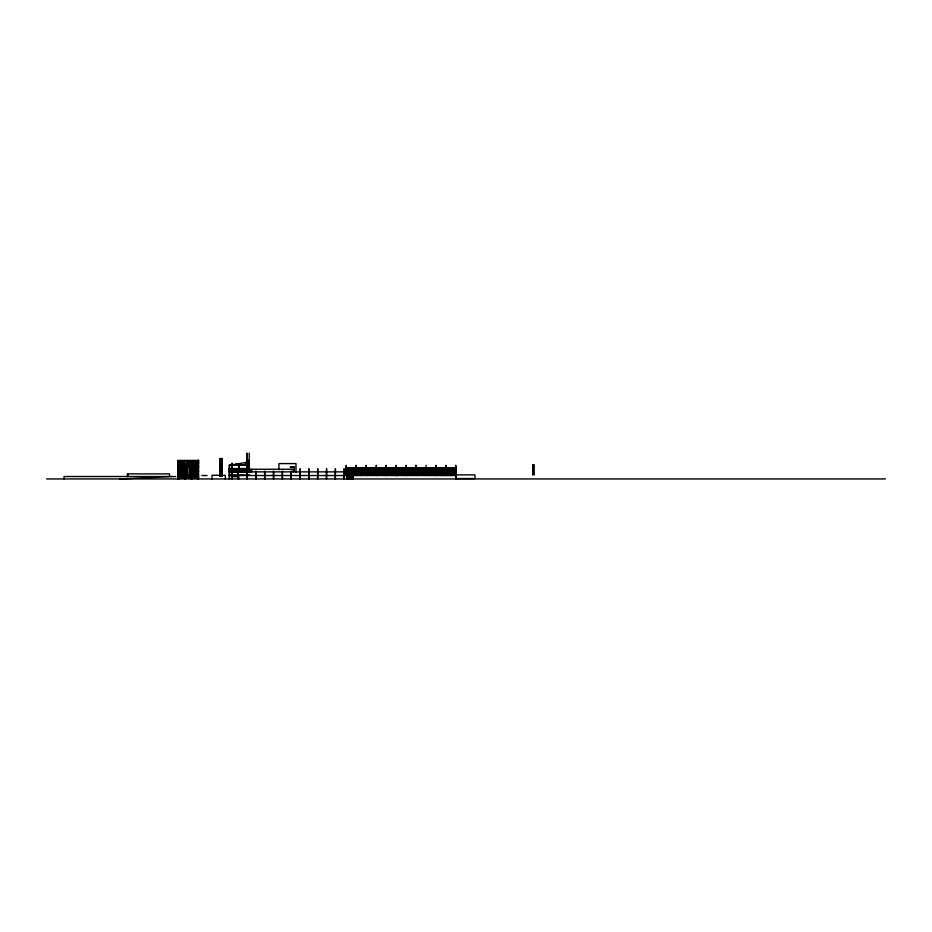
<?xml version="1.0" encoding="UTF-8"?>
<svg xmlns="http://www.w3.org/2000/svg" width="932" height="932" viewBox="0 0 932 932"><rect width="100%" height="100%" fill="white"/><g stroke="black" fill="none" stroke-linecap="round" stroke-linejoin="round"><path stroke-width="1.4" d="M189.569 476.555L197.176 467.165M190.233 476.555L197.829 467.165M191.771 466.315L197.083 461.363M192.528 466.315L197.829 461.363M233 464.66L233 465.289L237.357 463.903L245.396 465.289L249.322 461.876L249.322 471.429M229.319 478.943L229.319 465.289L249.124 461.876M119.913 478.943L175.752 476.52L64.075 476.52L64.075 478.943M249.24 453.057L249.124 471.429M186.12 460.058L186.12 466.979M195.86 460.058L195.988 466.99M178.035 461.189L198.516 461.189M178.035 461.363L198.516 461.363M178.035 463.67L198.516 463.67M178.035 463.845L198.516 463.833M534.246 464.823L534.176 475.064M229.319 465.289L249.124 465.289M426.122 465.289L425.924 475.53M178.035 466.315L198.516 466.315M178.035 466.489L198.516 466.489M249.17 466.711L249.007 470.811M178.035 466.99L198.516 466.99M290.33 467.002L294.594 467.002M178.035 467.165L198.516 467.165M178.035 467.34L198.516 467.34M290.376 467.386L294.326 467.386L294.326 471.476M346.238 467.946L456.144 467.946L455.725 475.157M229.26 468.54L249.823 468.54L229.26 469.041M346.238 468.458L456.144 468.458M247.19 468.703L246.98 478.943M326.573 468.703L326.375 478.943M346.238 468.808L456.144 468.808M179.899 469.076L183.755 469.076M346.238 469.32L456.004 469.425M229.26 469.39L249.823 469.39L229.26 469.903M179.899 469.588L183.755 469.588M346.238 469.658L456.144 469.658M179.899 469.763L183.755 469.763M229.26 470.241L249.823 470.241L229.26 470.753M346.238 470.171L456.144 470.171M346.238 470.509L456.144 470.509M191.724 470.753L198.516 470.753M229.26 471.103L249.823 471.091L229.26 471.615M346.238 471.021L456.144 471.021M191.724 471.266L198.516 471.266M191.724 471.429L198.516 471.429M346.238 471.359L456.144 471.359M229.307 471.872L456.144 471.872M229.26 471.953L249.823 471.953M346.238 472.221L456.144 472.221M346.238 472.722L456.144 472.734M346.238 473.072L456.144 473.072M346.238 473.584L456.144 473.584M180.062 473.957L183.581 473.957M346.238 473.922L456.144 473.922M180.062 474.132L183.581 474.132M346.238 474.435L456.144 474.435M191.899 474.842L198.516 474.842M456.004 474.877L474.947 474.877L474.947 478.535L456.004 478.535M191.899 475.017L198.516 475.017M229.26 475.017L249.823 475.017M202.023 475.53L207.102 475.53M229.155 475.53L456.004 475.53M178.035 476.555L198.516 476.555M178.035 476.73L198.516 476.73M232.021 476.695L238.837 476.695L238.837 478.943M191.386 477.102L191.771 477.743M178.035 477.231L198.516 477.231M178.035 477.743L198.516 477.743M46.6 478.943L885.4 478.943M178.956 461.363L184.268 466.315M178.21 461.363L183.511 466.315M179.34 467.165L189.58 476.73M178.583 467.165L188.835 476.73M456.004 478.943L455.736 465.289L455.818 478.943M450.389 471.872L450.389 475.53M446.044 475.53L446.044 465.289L445.846 475.53M442.001 471.872L442.001 475.53M441.116 471.872L441.116 475.53M436.083 475.53L435.885 465.289L435.885 475.53M416.161 475.53L415.963 465.289L415.963 475.53M406.201 475.53L406.201 465.289L406.002 475.53M397.871 471.872L397.871 475.53M396.741 471.872L396.741 475.53M396.24 475.53L396.24 465.289L396.042 475.53M386.279 475.53L386.081 465.289L386.081 475.53M376.318 475.53L376.318 465.289L376.12 475.53M366.358 475.53L366.16 465.289L366.16 475.53M360.835 471.872L360.835 475.53M359.1 471.872L359.1 475.53M356.397 475.53L356.199 465.289L356.199 475.53M353.03 468.703L353.03 478.943M352.832 468.703L352.832 478.943M352.378 468.703L352.378 478.943M352.18 468.703L352.18 478.943M351.725 468.703L351.737 478.943M351.539 468.703L351.527 478.943M351.084 468.703L351.084 478.943M350.886 468.703L350.886 478.943M350.432 468.703L350.444 478.943M350.246 468.703L350.234 478.943M349.78 468.703L349.791 478.943M349.593 468.703L349.582 478.943M349.139 468.703L349.139 478.943M348.941 468.703L348.941 478.943M348.498 468.703L348.498 478.943M348.3 468.703L348.288 478.943M347.846 468.703L347.846 478.943M347.648 468.703L347.648 478.943M347.205 468.703L347.193 478.943M346.995 468.703L347.007 478.943M346.436 475.53L346.238 465.289L346.238 475.53M344.199 478.943L344.001 468.703L344.013 478.943M335.392 478.943L335.392 468.703L335.182 478.943M326.561 468.703L326.573 478.943M317.754 478.943L317.742 468.703L317.544 478.943M308.923 478.943L308.923 468.703L308.725 478.943M300.104 478.943L300.104 468.703L299.906 478.943M296.015 472.687L296.015 463.588L278.948 463.588L278.948 469.845M293.254 471.872L293.254 469.25L251.174 469.25L251.174 471.872M291.285 471.266L291.285 478.943M291.087 471.266L291.087 478.943M282.466 471.266L282.466 478.943M282.268 471.266L282.268 478.943M273.635 471.266L273.635 478.943M273.437 471.266L273.449 478.943M264.828 471.266L264.816 478.943M264.618 471.266L264.63 478.943M256.009 471.266L256.009 478.943M255.799 471.266L255.811 478.943M251.756 469.25L251.756 471.872M248.168 464.579L248.168 470.975M247.935 470.811L247.935 459.884L247.667 470.811M247.19 478.943L247.12 453.057L246.619 470.975M246.817 464.579L246.805 470.975M245.396 462.517L245.396 465.289M239.151 465.289L239.151 471.685M238.953 465.289L238.953 471.685M238.371 478.943L238.161 468.703L238.173 478.943M237.357 463.903L237.357 465.289M232.219 476.695L232.021 463.041L232.021 478.943M229.528 465.289L229.517 478.943M225.334 478.943L225.334 475.285L212.018 475.285L212.018 478.943M221.455 475.972L220.942 458.462L220.942 476.217M220.383 475.378L220.383 473.002L220.243 475.378M219.882 476.217L219.696 458.462L219.719 476.217M198.516 478.943L198.516 460.058L198.341 466.99M198.341 467.247L198.341 477.231M198.003 477.743L197.829 460.058L197.968 466.99M197.829 467.34L197.829 477.231M197.491 477.743L197.491 478.943M196.023 467.34L195.988 477.231M195.685 467.34L195.685 477.231M194.042 466.979L193.879 460.058L193.844 466.99M194.042 467.34L194.042 470.753M193.879 467.34L193.844 477.231M193.53 467.34L193.67 477.231M192.341 475.122L192.341 476.73M192.062 466.979L192.062 460.058L191.899 466.979M192.062 475.017L192.062 476.555M192.027 477.743L192.027 478.943M191.899 467.34L191.899 470.753M191.899 471.429L191.899 476.555M191.724 467.34L191.689 477.231M191.549 467.34L191.514 477.231M191.351 467.34L191.351 476.555M191.177 467.165L191.177 476.73M191.002 477.743L191.025 478.943M190.664 467.165L190.664 476.73M190.081 466.979L190.081 460.058L189.918 466.979M189.569 467.34L189.231 477.231M189.406 467.34L189.371 477.231M188.101 466.979L188.101 460.058L187.938 466.979M187.425 467.34L187.39 477.231M187.25 467.34L187.215 477.231M185.619 467.165L185.619 476.73M185.375 477.231L184.781 477.743M185.27 467.34L185.293 477.743M185.072 466.489L185.072 477.231M184.524 477.743L184.524 478.943M184.152 466.979L184.152 460.058L183.977 466.979M183.93 467.34L183.93 476.555M183.755 467.34L183.755 476.555M183.581 467.34L183.581 469.076M183.581 469.763L183.581 476.555M183.418 474.132L183.418 476.555M183.126 467.34L183.091 477.231M182.952 467.34L182.917 477.231M182.171 466.979L182.171 460.058L181.996 466.979M181.915 467.34L181.915 469.076M181.915 474.132L181.915 476.555M181.74 467.34L181.74 469.076M181.74 474.132L181.74 476.555M180.971 467.34L180.936 477.231M180.796 467.34L180.773 477.231M180.191 466.979L180.191 460.058L180.016 466.979M180.237 474.132L180.237 476.555M180.062 467.34L180.062 469.076M180.062 469.763L180.062 476.555M179.899 467.34L179.899 476.555M179.725 467.34L179.725 476.555M179.06 477.743L179.06 478.943M178.408 466.489L178.548 477.743M178.21 466.99L178.035 460.058L178.035 478.943M178.21 467.34L178.21 477.231M169.507 476.52L169.507 473.887L127.416 473.887L127.416 476.52M127.999 473.887L127.999 476.52M222.107 458.462L222.014 476.217L222.107 458.462M532.894 464.823L532.696 475.064L532.883 464.823M185.561 478.943L185.561 477.743L185.55 478.943"/></g></svg>
